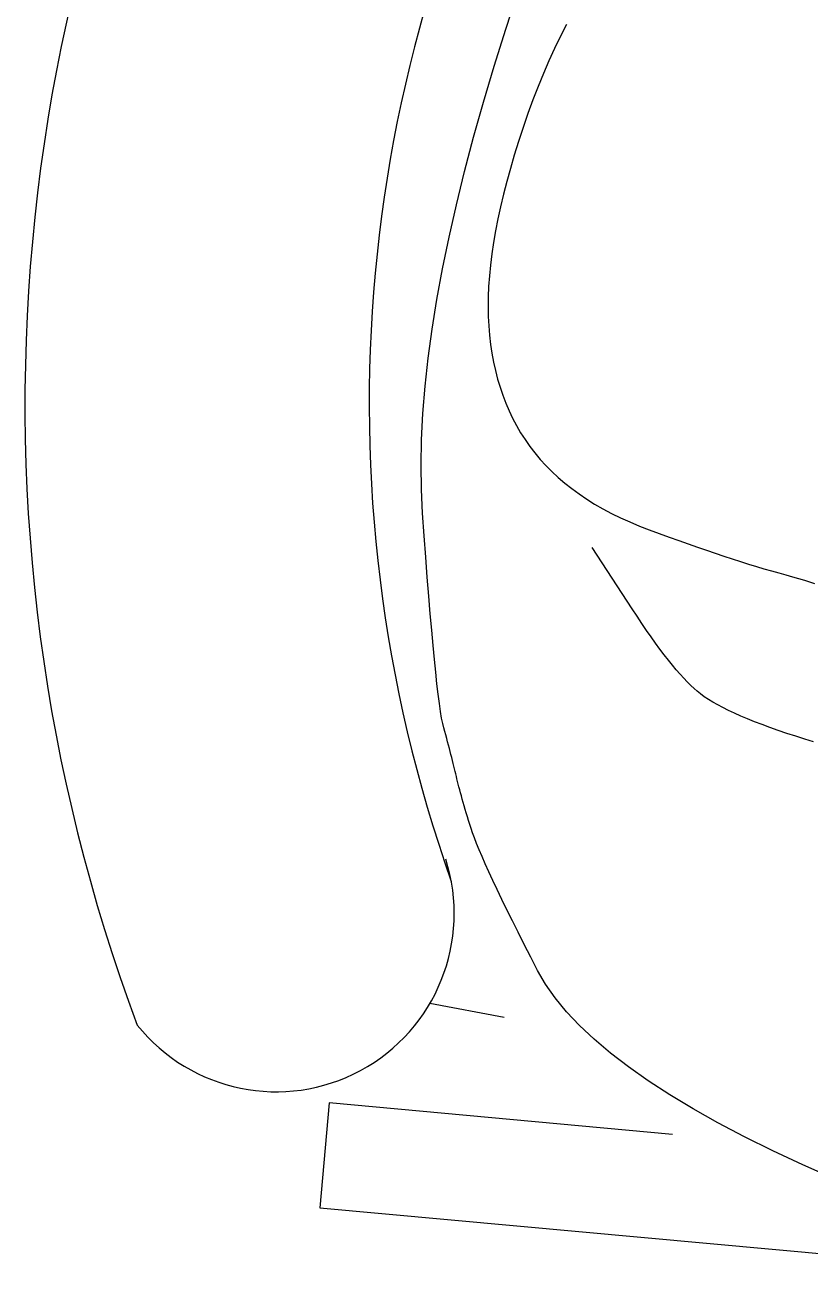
# Model space of a CAD drawing. Header units: metres. Extents: x 1905 to 1922.2, y 1773.7 to 1790.9.
# Drawn here: x 1911.3747 to 1911.597, y 1789.3229 to 1789.676 of the extents above; entities that cross this region are included whole.
import ezdxf

# ---------------------------------------------------------------- set-up
doc = ezdxf.new("R2010")
doc.units = ezdxf.units.M

# ---------------------------------------------------------------- blocks, each defined once
blk = doc.blocks.new('scrivania_4')
at = {"linetype": 'Continuous'}
for p, q in [((306.0910996427567, 147.5005590816618), (306.0944360650012, 147.510849852848)), ((306.0878154736768, 147.490113770491), (306.0910996427567, 147.5005590816618)), ((306.1082940991157, 147.5018954979587), (306.1065808024816, 147.4985374015278)), ((306.1065808024816, 147.4985374015278), (306.1049169470828, 147.4950984746292)), ((306.1049169470828, 147.4950984746292), (306.1033049809532, 147.491576070167)), ((306.0847707377727, 147.4799193532308), (306.0878154736768, 147.490113770491)), ((306.1033049809532, 147.491576070167), (306.101742456058, 147.487972835238)), ((306.101742456058, 147.487972835238), (306.1002313519359, 147.4842841783911)), ((306.1002313519359, 147.4842841783911), (306.098769689049, 147.4805146910785)), ((306.0819693237511, 147.4699748928897), (306.0847707377727, 147.4799193532308)), ((306.098769689049, 147.4805146910785), (306.0973599154315, 147.4766617262003)), ((306.0973599154315, 147.4766617262003), (306.0959995830483, 147.4727279308563)), ((306.0959995830483, 147.4727279308563), (306.0947110861991, 147.4687891700278)), ((306.0794078114016, 147.4602832708124), (306.0819693237511, 147.4699748928897)), ((306.0947110861991, 147.4687891700278), (306.0935109157529, 147.4649309600927)), ((306.0935109157529, 147.4649309600927), (306.0924005475665, 147.4611508882035)), ((306.0770893866868, 147.4508406334771), (306.0794078114016, 147.4602832708124)), ((306.0924005475665, 147.4611508882035), (306.0913787400307, 147.4574523393849)), ((306.0913787400307, 147.4574523393849), (306.0904484448604, 147.4538304879388)), ((306.0904484448604, 147.4538304879388), (306.089606476093, 147.4502891873881)), ((306.0750116015727, 147.4416496279819), (306.0770893866868, 147.4508406334771)), ((306.089606476093, 147.4502891873881), (306.0888543095855, 147.4468260248814)), ((306.0888543095855, 147.4468260248814), (306.0881916759056, 147.4434441511985)), ((306.0881916759056, 147.4434441511985), (306.0876195824142, 147.4401392091359)), ((306.0731761661648, 147.4327088136533), (306.0750116015727, 147.4416496279819)), ((306.0876195824142, 147.4401392091359), (306.087135581078, 147.4369138457914)), ((306.087135581078, 147.4369138457914), (306.0867425884264, 147.4337673584205)), ((306.0715825767822, 147.4240203690924), (306.0731761661648, 147.4327088136533)), ((306.0867425884264, 147.4337673584205), (306.0864381564245, 147.430702394121)), ((306.0864381564245, 147.430702394121), (306.0862242646128, 147.4277143614418)), ((306.0862242646128, 147.4277143614418), (306.0860984649546, 147.4248059074798)), ((306.0702318407868, 147.4155799370974), (306.0715825767822, 147.4240203690924)), ((306.0860984649546, 147.4248059074798), (306.0860636739819, 147.4219763294923)), ((306.0860636739819, 147.4219763294923), (306.0861174436598, 147.4192282745762)), ((306.0861174436598, 147.4192282745762), (306.0862572676299, 147.4165428028755)), ((306.069120772215, 147.4073913711891), (306.0702318407868, 147.4155799370974)), ((306.0862572676299, 147.4165428028755), (306.0864754740307, 147.413909419507)), ((306.0864754740307, 147.413909419507), (306.0867737729707, 147.4113266837976)), ((306.0867737729707, 147.4113266837976), (306.0871506885899, 147.4087970085975)), ((306.0682532597741, 147.3994537343769), (306.069120772215, 147.4073913711891)), ((306.0871506885899, 147.4087970085975), (306.0876084346748, 147.4063167746326)), ((306.0876084346748, 147.4063167746326), (306.0881445631924, 147.403888629)), ((306.0881445631924, 147.403888629), (306.0887610184957, 147.4015121032044)), ((306.0887610184957, 147.4015121032044), (306.0894558562306, 147.399187665741)), ((306.0676261526862, 147.3917667572268), (306.0682532597741, 147.3994537343769)), ((306.0894558562306, 147.399187665741), (306.0902315244314, 147.3969126695119)), ((306.0902315244314, 147.3969126695119), (306.0910867814894, 147.3946904995446)), ((306.0910867814894, 147.3946904995446), (306.0920211589084, 147.3925192114839)), ((306.0672413953037, 147.3843299712444), (306.0676261526862, 147.3917667572268)), ((306.0920211589084, 147.3925192114839), (306.0930348909353, 147.3903997775087)), ((306.0930348909353, 147.3903997775087), (306.0941287155003, 147.3883309911926)), ((306.0941287155003, 147.3883309911926), (306.0953009224979, 147.3863142932096)), ((306.0953009224979, 147.3863142932096), (306.0965532220318, 147.3843482428856)), ((306.0670982496988, 147.3771445828525), (306.0672413953037, 147.3843299712444)), ((306.0965532220318, 147.3843482428856), (306.097885110423, 147.3824350188233)), ((306.097885110423, 147.3824350188233), (306.0993038965901, 147.3805708026839)), ((306.0993038965901, 147.3805708026839), (306.1008146404804, 147.3787595183612)), ((306.0671976880487, 147.3702103578053), (306.0670982496988, 147.3771445828525)), ((306.1008146404804, 147.3787595183612), (306.1024197901281, 147.3769985187564)), ((306.1024197901281, 147.3769985187564), (306.1041161595706, 147.3752916573931)), ((306.1041161595706, 147.3752916573931), (306.1059067005228, 147.3736341085705)), ((306.1059067005228, 147.3736341085705), (306.1077899371269, 147.3720282851391)), ((306.1077899371269, 147.3720282851391), (306.1097668415598, 147.3704739528503)), ((306.0675375317508, 147.3635267924201), (306.0671976880487, 147.3702103578053)), ((306.1097668415598, 147.3704739528503), (306.111835703716, 147.3689725523782)), ((306.111835703716, 147.3689725523782), (306.1139985031343, 147.3675194922707)), ((306.1139985031343, 147.3675194922707), (306.1162534945236, 147.3661203361553)), ((306.1162534945236, 147.3661203361553), (306.118601919494, 147.3647716990072)), ((306.0679939393551, 147.357139155838), (306.0675375317508, 147.3635267924201)), ((306.118601919494, 147.3647716990072), (306.1210432743649, 147.3634757594264)), ((306.1210432743649, 147.3634757594264), (306.1235778285675, 147.3622293666349)), ((306.1235778285675, 147.3622293666349), (306.1262043404943, 147.3610359056593)), ((306.1262043404943, 147.3610359056593), (306.1289252581785, 147.3598927294024)), ((306.1289252581785, 147.3598927294024), (306.1317373956574, 147.3588036913861)), ((306.1317373956574, 147.3588036913861), (306.1345693275691, 147.3577541144959)), ((306.0684391455181, 147.3510977771484), (306.0679939393551, 147.357139155838)), ((306.1345693275691, 147.3577541144959), (306.1373459037216, 147.3567394766951)), ((306.1373459037216, 147.3567394766951), (306.1400664213727, 147.3557568614542)), ((306.1400664213727, 147.3557568614542), (306.1427308453369, 147.3548103917292)), ((306.1427308453369, 147.3548103917292), (306.1453401829751, 147.3538957103146)), ((306.0688738881684, 147.3454014499257), (306.0684391455181, 147.3510977771484)), ((306.1268623084854, 147.3364579422141), (306.1155650751418, 147.3537946581318)), ((306.1453401829751, 147.3538957103146), (306.147894164855, 147.3530159679913)), ((306.147894164855, 147.3530159679913), (306.1503920882326, 147.3521682482269)), ((306.1503920882326, 147.3521682482269), (306.1528327114986, 147.351355936049)), ((306.1528327114986, 147.351355936049), (306.1552192206157, 147.3505751779348)), ((306.1552192206157, 147.3505751779348), (306.1575503739753, 147.3498293589109)), ((306.1575503739753, 147.3498293589109), (306.1598257030803, 147.3491165346231)), ((306.1598257030803, 147.3491165346231), (306.1620434978242, 147.3484381457456)), ((306.1620434978242, 147.3484381457456), (306.1642071784211, 147.3477913109309)), ((306.1642071784211, 147.3477913109309), (306.166313793153, 147.3471808558797)), ((306.0692964572011, 147.3400516148431), (306.0688738881684, 147.3454014499257)), ((306.166313793153, 147.3471808558797), (306.1683662937369, 147.3466019548914)), ((306.1683662937369, 147.3466019548914), (306.1703614942091, 147.3460584614904)), ((306.1703614942091, 147.3460584614904), (306.1722621592755, 147.3455367179677)), ((306.1722621592755, 147.3455367179677), (306.174024412285, 147.3450339244409)), ((306.174024412285, 147.3450339244409), (306.1756502327755, 147.3445454894572)), ((306.1756502327755, 147.3445454894572), (306.1771386133853, 147.3440757702219)), ((306.1771386133853, 147.3440757702219), (306.1784905614761, 147.3436204095306)), ((306.0697102728275, 147.3350453905541), (306.0692964572011, 147.3400516148431)), ((306.0701119148355, 147.3303856584062), (306.0697102728275, 147.3350453905541)), ((306.1282588078141, 147.3343347409464), (306.1268623084854, 147.3364579422141)), ((306.1296220531133, 147.332299784619), (306.1282588078141, 147.3343347409464)), ((306.0705028590839, 147.3260700055471), (306.0701119148355, 147.3303856584062)), ((306.1309530165593, 147.3303528389833), (306.1296220531133, 147.332299784619)), ((306.1322521666464, 147.3284958483946), (306.1309530165593, 147.3303528389833)), ((306.070881629714, 147.322100844829), (306.0705028590839, 147.3260700055471)), ((306.1335188006326, 147.3267258963197), (306.1322521666464, 147.3284958483946)), ((306.1347524148362, 147.3250451613631), (306.1335188006326, 147.3267258963197)), ((306.1359537471865, 147.3234524370973), (306.1347524148362, 147.3250451613631)), ((306.1371222940018, 147.3219499021261), (306.1359537471865, 147.3234524370973)), ((306.0712514126901, 147.3184743227275), (306.070881629714, 147.322100844829)), ((306.1382590626447, 147.3205331992449), (306.1371222940018, 147.3219499021261)), ((306.139362811505, 147.3192057134811), (306.1382590626447, 147.3205331992449)), ((306.1404345127596, 147.3179672105862), (306.139362811505, 147.3192057134811)), ((306.0716090220478, 147.3151942927661), (306.0712514126901, 147.3184743227275)), ((306.141473932161, 147.316816718384), (306.1404345127596, 147.3179672105862)), ((306.1424810697083, 147.3157542368726), (306.141473932161, 147.316816718384)), ((306.1434551874729, 147.3147809724787), (306.1424810697083, 147.3157542368726)), ((306.0719571400698, 147.312259080024), (306.0716090220478, 147.3151942927661)), ((306.0722930844743, 147.309670359421), (306.0719571400698, 147.312259080024)), ((306.1443972576319, 147.3138966909546), (306.1434551874729, 147.3147809724787)), ((306.1453060737606, 147.3131006543699), (306.1443972576319, 147.3138966909546)), ((306.1462531204982, 147.312343751154), (306.1453060737606, 147.3131006543699)), ((306.1473052206613, 147.3115831361092), (306.1462531204982, 147.312343751154)), ((306.0726193032954, 147.3074254838612), (306.0722930844743, 147.309670359421)), ((306.1484638501081, 147.3108163963852), (306.1473052206613, 147.3115831361092)), ((306.1497285051585, 147.3100457105838), (306.1484638501081, 147.3108163963852)), ((306.1511004274209, 147.3092676936785), (306.1497285051585, 147.3100457105838)), ((306.1525774031099, 147.3084859649434), (306.1511004274209, 147.3092676936785)), ((306.154160673834, 147.3076971393521), (306.1525774031099, 147.3084859649434)), ((306.072933348499, 147.3055271004414), (306.0726193032954, 147.3074254838612)), ((306.0732376681183, 147.3039725620629), (306.072933348499, 147.3055271004414)), ((306.1558492322322, 147.306905574108), (306.154160673834, 147.3076971393521)), ((306.1576457957729, 147.3061054713362), (306.1558492322322, 147.306905574108)), ((306.1595474127382, 147.3053016567337), (306.1576457957729, 147.3061054713362)), ((306.1615555589881, 147.3044917174529), (306.1595474127382, 147.3053016567337)), ((306.0735298141201, 147.3027645158245), (306.0732376681183, 147.3039725620629)), ((306.0738141104305, 147.3017373407629), (306.0735298141201, 147.3027645158245)), ((306.0740899497198, 147.3007348330639), (306.0738141104305, 147.3017373407629)), ((306.1636687586645, 147.3036780663415), (306.1615555589881, 147.3044917174529)), ((306.1658901977301, 147.3028568498794), (306.1636687586645, 147.3036780663415)), ((306.1682157180442, 147.3020321558351), (306.1658901977301, 147.3028568498794)), ((306.1706485055713, 147.301200130687), (306.1682157180442, 147.3020321558351)), ((306.0743573671737, 147.2997528697724), (306.0740899497198, 147.3007348330639)), ((306.0746160933597, 147.2987946016674), (306.0743573671737, 147.2997528697724)), ((306.0748673698874, 147.2978566437223), (306.0746160933597, 147.2987946016674)), ((306.0751099551464, 147.2969423809636), (306.0748673698874, 147.2978566437223)), ((306.173186346525, 147.3003643937091), (306.1706485055713, 147.301200130687)), ((306.1757365794831, 147.2995544721962), (306.173186346525, 147.3003643937091)), ((306.1781989646745, 147.2988068625573), (306.1757365794831, 147.2995544721962)), ((306.0753450907471, 147.2960484283649), (306.0751099551464, 147.2969423809636)), ((306.0755717693276, 147.2951791431287), (306.0753450907471, 147.2960484283649)), ((306.0757907640011, 147.2943291958763), (306.0755717693276, 147.2951791431287)), ((306.0760010674069, 147.2935029438095), (306.0757907640011, 147.2943291958763)), ((306.076204155401, 147.2926979740796), (306.0760010674069, 147.2935029438095)), ((306.0763975799512, 147.2919169337838), (306.076204155401, 147.2926979740796)), ((306.0765845270191, 147.2911559693994), (306.0763975799512, 147.2919169337838)), ((306.0767618106422, 147.2904189344499), (306.0765845270191, 147.2911559693994)), ((306.0769318788546, 147.2897031818366), (306.0767618106422, 147.2904189344499)), ((306.0770930215506, 147.2890101522335), (306.0769318788546, 147.2897031818366)), ((306.0772578538911, 147.288311090505), (306.0770930215506, 147.2890101522335)), ((306.0774353013924, 147.2875832736436), (306.0772578538911, 147.288311090505)), ((306.0776248955583, 147.2868247572942), (306.0774353013924, 147.2875832736436)), ((306.0778283113098, 147.2860382237395), (306.0776248955583, 147.2868247572942)), ((306.0780446116553, 147.2852197842731), (306.0778283113098, 147.2860382237395)), ((306.0782732929122, 147.2843716174957), (306.0780446116553, 147.2852197842731)), ((306.0785153272593, 147.2834934891589), (306.0782732929122, 147.2843716174957)), ((306.0787702110158, 147.2825875778663), (306.0785153272593, 147.2834934891589)), ((306.0790377451169, 147.2816487884838), (306.0787702110158, 147.2825875778663)), ((306.0793188665559, 147.280681009719), (306.0790377451169, 147.2816487884838)), ((306.0796123689072, 147.2796835036443), (306.0793188665559, 147.280681009719)), ((306.0799182521716, 147.2786562702586), (306.0796123689072, 147.2796835036443)), ((306.080238226454, 147.2775978688896), (306.0799182521716, 147.2786562702586)), ((306.0805708158971, 147.2765107123869), (306.080238226454, 147.2775978688896)), ((306.0809157862534, 147.2753938285723), (306.0805708158971, 147.2765107123869)), ((306.081273137522, 147.2742472174477), (306.0809157862534, 147.2753938285723)), ((306.0816893240374, 147.2729989972013), (306.081273137522, 147.2742472174477)), ((306.0822061383135, 147.2715835523932), (306.0816893240374, 147.2729989972013)), ((306.0828250562065, 147.2699984701749), (306.0822061383135, 147.2715835523932)), ((306.0835453397897, 147.2682449569693), (306.0828250562065, 147.2699984701749)), ((306.0843677269897, 147.2663218063526), (306.0835453397897, 147.2682449569693)), ((306.0852907419496, 147.2642314311752), (306.0843677269897, 147.2663218063526)), ((306.0863156262806, 147.2619704464096), (306.0852907419496, 147.2642314311752)), ((306.0874413726181, 147.2595432092603), (306.0863156262806, 147.2619704464096)), ((306.0886697262551, 147.2569441560972), (306.0874413726181, 147.2595432092603)), ((306.0899987076521, 147.2541778783734), (306.0886697262551, 147.2569441560972)), ((306.0914297926677, 147.2512419632385), (306.0899987076521, 147.2541778783734)), ((306.0929624776193, 147.2481385892943), (306.0914297926677, 147.2512419632385)), ((306.094597031941, 147.2448646057619), (306.0929624776193, 147.2481385892943)), ((306.0963322140226, 147.2414233976679), (306.094597031941, 147.2448646057619)), ((306.098170471899, 147.2378123179151), (306.0963322140226, 147.2414233976679)), ((306.1001081511106, 147.2340332756721), (306.098170471899, 147.2378123179151)), ((306.1023396036619, 147.2301628757568), (306.1001081511106, 147.2340332756721)), ((306.1050528096332, 147.2262854300307), (306.1023396036619, 147.2301628757568)), ((306.0906668251248, 147.2207724542277), (306.0696208028851, 147.2247548070018)), ((306.1082480384559, 147.2223977877156), (306.1050528096332, 147.2262854300307)), ((306.1119247864492, 147.2185021274126), (306.1082480384559, 147.2223977877156)), ((306.1160857358966, 147.2145967742026), (306.1119247864492, 147.2185021274126)), ((306.1207269980889, 147.2106826650752), (306.1160857358966, 147.2145967742026)), ((306.1258514895583, 147.2067590972883), (306.1207269980889, 147.2106826650752)), ((306.1314575001991, 147.2028275115144), (306.1258514895583, 147.2067590972883)), ((306.1375465058675, 147.1988854949022), (306.1314575001991, 147.2028275115144)), ((306.0411033683779, 147.1965503310448), (306.0383861838066, 147.1668887297328)), ((306.138291404118, 147.1876473109915), (306.0411033683779, 147.1965503310448)), ((306.1441167964597, 147.1949344881268), (306.1375465058675, 147.1988854949022)), ((306.151170316328, 147.1909740226911), (306.1441167964597, 147.1949344881268)), ((306.1587053553669, 147.1870055392683), (306.151170316328, 147.1909740226911)), ((306.1667233894343, 147.1830266250081), (306.1587053553669, 147.1870055392683)), ((306.1752231769208, 147.1790406649379), (306.1667233894343, 147.1830266250081)), ((306.1842057251881, 147.1750433018533), (306.1752231769208, 147.1790406649379)), ((306.0383861838066, 147.1668887297328), (306.2371067838078, 147.1486847041706))]:
    blk.add_line(p, q, dxfattribs=at)
for centre, radius, start, end in [((306.4574508632479, 147.3945112147285), 0.5025267232003887, 149.041420943982, 200.4905058925604), ((306.4574508632479, 147.3945112147285), 0.4050355442202765, 150.0286239668268, 199.5033028697075), ((306.0260554251456, 147.2501609023702), 0.05043224979579306, 218.7405710982295, 17.79402617299901)]:
    blk.add_arc(centre, radius, start, end, dxfattribs=at)

msp = doc.modelspace()

# ---------------------------------------------------------------- block references
msp.add_blockref('scrivania_4', (1605.419731518952, 1642.174215386854))

doc.saveas('drawing.dxf')
